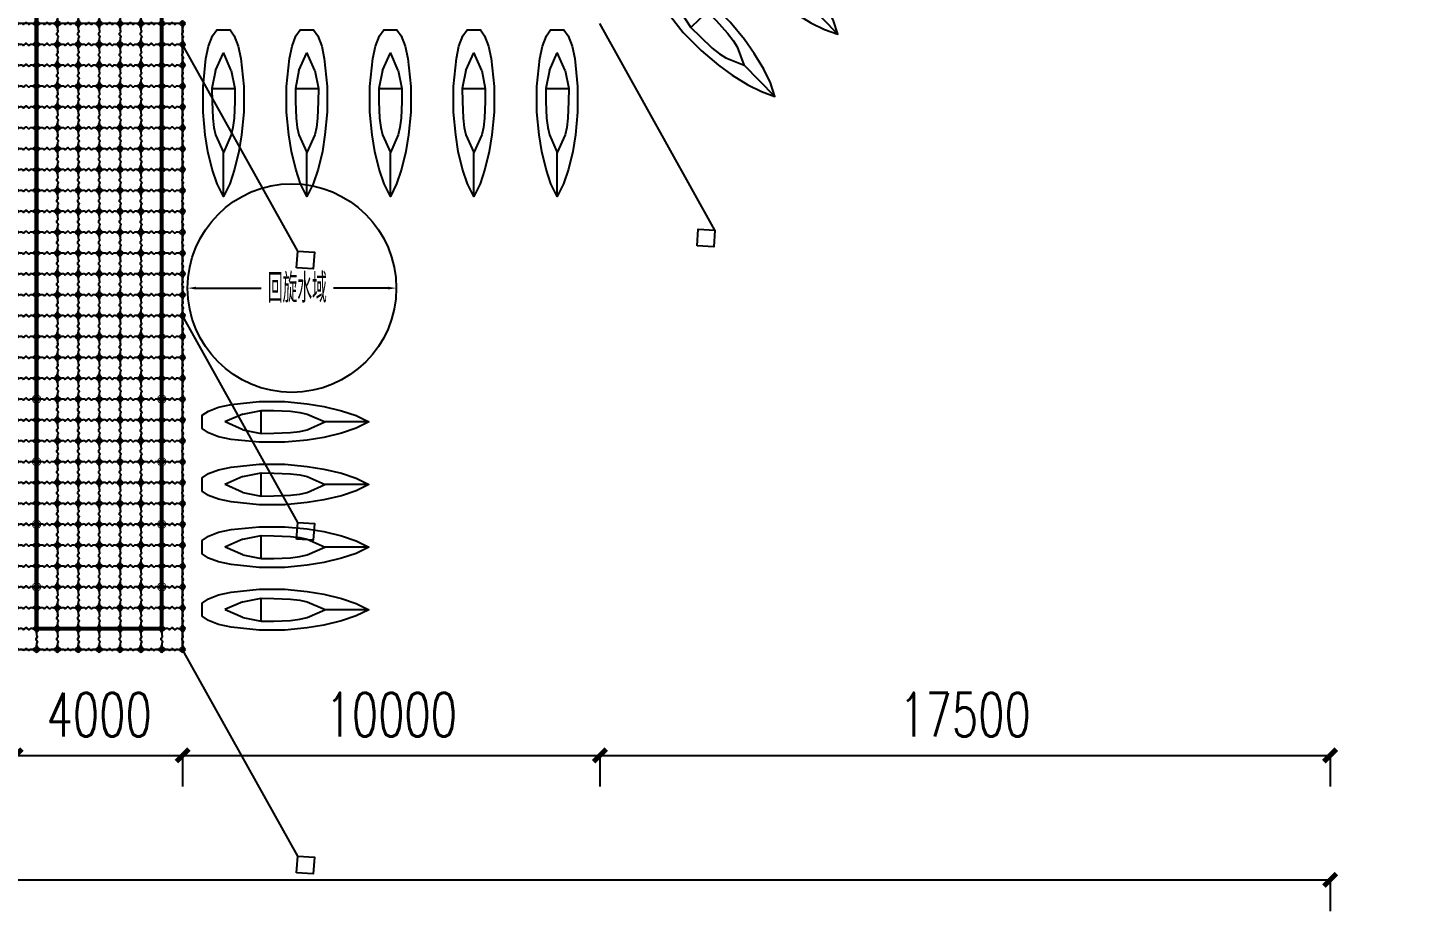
# Model space of a CAD drawing. Extents: x -2575501 to 16617496, y -2334620 to 1078419.
# Drawn here: x 13044722 to 13078088, y 350425 to 371591 of the extents above; entities that cross this region are included whole.
import ezdxf

# ---------------------------------------------------------------- set-up
doc = ezdxf.new("R2010")
doc.units = 0
doc.header["$LTSCALE"] = 10
doc.header["$MEASUREMENT"] = 0
for name, color, linetype in [('W-FLOAT_BOWL浮筒', 253, 'Continuous'), ('固定锚', 5, 'Continuous'), ('平面配景', 7, 'Continuous')]:
    doc.layers.add(name, color=color, linetype=linetype)
doc.styles.add('STANDARD_T3', font='simplex.shx', dxfattribs={"width": 0.7, "bigfont": 'gbcbig.shx'})
doc.dimstyles.new('W&&200', dxfattribs={"dimtxt": 700, "dimasz": 200, "dimexe": 500, "dimexo": 600, "dimgap": 200, "dimtad": 1, "dimdec": 0, "dimzin": 0, "dimdsep": 46, "dimtxsty": 'STANDARD_T3', "dimcen": 0.09, "dimclrd": 1, "dimclre": 1, "dimclrt": 7, "dimazin": 2, "dimtfac": 1, "dimtdec": 0, "dimtix": 1, "dimtmove": 2, "dimatfit": 3, "dimfxl": 100, "dimtolj": 1, "dimtzin": 0, "dimarcsym": 0})
doc.dimstyles.new('W__300', dxfattribs={"dimtxt": 1050, "dimasz": 300, "dimexe": 750, "dimexo": 900, "dimgap": 450, "dimtad": 1, "dimdec": 0, "dimzin": 0, "dimdsep": 46, "dimtxsty": 'STANDARD_T3', "dimblk": 'ARCHTICK', "dimcen": 0.09, "dimclrd": 1, "dimclre": 1, "dimclrt": 2, "dimadec": 0, "dimazin": 0, "dimtfac": 1, "dimtdec": 0, "dimtix": 1, "dimtmove": 2, "dimatfit": 3, "dimldrblk": 'ARCHTICK', "dimfxl": 1, "dimtolj": 1, "dimtzin": 0, "dimarcsym": 0})

# ---------------------------------------------------------------- blocks, each defined once
blk = doc.blocks.new('橙浮筒')
at = {"layer": 'W-FLOAT_BOWL浮筒', "color": 30}
for p, q in [((-549, 527), (-527, 549)), ((-549, 473), (-521, 445)), ((-500, 395), (-500, 351)), ((-484, 329), (-497, 345)), ((-445, 479), (-479, 445)), ((-473, 549), (-445, 521)), ((-351, 500), (-395, 500)), ((-329, 484), (-345, 497)), ((-307, 481), (-323, 481)), ((-301, 484), (-268, 513)), ((-239, 516), (-261, 516)), ((-199, 484), (-232, 513)), ((-193, 481), (-177, 481)), ((-171, 484), (-155, 497)), ((-105, 500), (-149, 500)), ((-27, 549), (-55, 521)), ((-55, 479), (-21, 445)), ((0, 395), (0, 351)), ((13, 333), (3, 345)), ((49, 473), (21, 445)), ((27, 549), (49, 527)), ((-549, 27), (-521, 55)), ((-516, 261), (-516, 239)), ((-484, 301), (-513, 268)), ((-484, 199), (-513, 232)), ((-500, 149), (-500, 105)), ((-484, 171), (-497, 155)), ((-481, 307), (-481, 323)), ((-481, 193), (-481, 177)), ((-479, 55), (-445, 21)), ((-351, 0), (-395, 0)), ((-297, -13), (-264, 16)), ((-242, 19), (-258, 19)), ((-203, -13), (-236, 16)), ((-105, 0), (-149, 0)), ((-21, 55), (-55, 21)), ((-19, 258), (-19, 242)), ((13, 297), (-16, 264)), ((13, 203), (-16, 236)), ((0, 149), (0, 105)), ((13, 167), (3, 155)), ((16, 304), (16, 326)), ((16, 196), (16, 174)), ((49, 27), (21, 55)), ((-527, -49), (-549, -27)), ((-473, -49), (-445, -21)), ((-333, -13), (-345, -3)), ((-304, -16), (-326, -16)), ((-196, -16), (-174, -16)), ((-167, -13), (-155, -3)), ((-27, -49), (-55, -21)), ((49, -27), (27, -49))]:
    blk.add_line(p, q, dxfattribs=at)
for centre, radius, start, end in [((-522, 500), 38, 135, 225), ((-524, 500), 7, 90, 270), ((-500, 522), 38, 45, 135), ((-500, 500), 25, 106.2602, 163.7398), ((-500, 500), 25, 196.2602, 253.7398), ((-570, 395), 70, 0, 45), ((-500, 524), 7, 0, 180), ((-500, 476), 7, 180, 0), ((-430, 395), 70, 135, 180), ((-490, 351), 10, 180, 222.2737), ((-500, 500), 25, 16.2602, 73.7398), ((-500, 500), 25, 286.2602, 343.7398), ((-476, 500), 7, 270, 90), ((-395, 570), 70, 225, 270), ((-395, 430), 70, 90, 135), ((-351, 490), 10, 47.7263, 90), ((-323, 491), 10, 227.7263, 270), ((-307, 491), 10, 270, 312.2737), ((-261, 506), 10, 90, 132.2737), ((-239, 506), 10, 47.7263, 90), ((-193, 491), 10, 227.7263, 270), ((-177, 491), 10, 270, 312.2737), ((-149, 490), 10, 90, 132.2737), ((-105, 570), 70, 270, 315), ((-105, 430), 70, 45, 90), ((-24, 500), 7, 90, 270), ((0, 522), 38, 45, 135), ((0, 500), 25, 106.2602, 163.7398), ((0, 500), 25, 196.2602, 253.7398), ((-70, 395), 70, 0, 45), ((0, 524), 7, 0, 180), ((0, 476), 7, 180, 0), ((70, 395), 70, 135, 180), ((10, 351), 10, 180, 222.2737), ((0, 500), 25, 16.2602, 73.7398), ((0, 500), 25, 286.2602, 343.7398), ((24, 500), 7, 270, 90), ((22, 500), 38, 315, 45), ((-522, 0), 38, 135, 225), ((-524, 0), 7, 90, 270), ((-500, 0), 25, 106.2602, 163.7398), ((-570, 105), 70, 315, 0), ((-506, 261), 10, 137.7263, 180), ((-506, 239), 10, 180, 222.2737), ((-500, 24), 7, 0, 180), ((-490, 149), 10, 137.7263, 180), ((-430, 105), 70, 180, 225), ((-500, 0), 25, 16.2602, 73.7398), ((-491, 323), 10, 0, 42.2737), ((-491, 307), 10, 317.7263, 0), ((-491, 193), 10, 0, 42.2737), ((-491, 177), 10, 317.7263, 0), ((-476, 0), 7, 270, 90), ((-395, 70), 70, 225, 270), ((-395, -70), 70, 90, 135), ((-351, -10), 10, 47.7263, 90), ((-258, 9), 10, 90, 132.2737), ((-242, 9), 10, 47.7263, 90), ((-149, -10), 10, 90, 132.2737), ((-105, 70), 70, 270, 315), ((-105, -70), 70, 45, 90), ((-24, 0), 7, 90, 270), ((0, 0), 25, 106.2602, 163.7398), ((-70, 105), 70, 315, 0), ((-9, 258), 10, 137.7263, 180), ((-9, 242), 10, 180, 222.2737), ((0, 24), 7, 0, 180), ((10, 149), 10, 137.7263, 180), ((70, 105), 70, 180, 225), ((0, 0), 25, 16.2602, 73.7398), ((6, 326), 10, 0, 42.2737), ((6, 304), 10, 317.7263, 0), ((6, 196), 10, 0, 42.2737), ((6, 174), 10, 317.7263, 0), ((24, 0), 7, 270, 90), ((22, 0), 38, 315, 45), ((-500, -22), 38, 225, 315), ((-500, 0), 25, 196.2602, 253.7398), ((-500, -24), 7, 180, 0), ((-500, 0), 25, 286.2602, 343.7398), ((-326, -6), 10, 227.7263, 270), ((-304, -6), 10, 270, 312.2737), ((-196, -6), 10, 227.7263, 270), ((-174, -6), 10, 270, 312.2737), ((0, -22), 38, 225, 315), ((0, 0), 25, 196.2602, 253.7398), ((0, -24), 7, 180, 0), ((0, 0), 25, 286.2602, 343.7398)]:
    blk.add_arc(centre, radius, start, end, dxfattribs=at)
blk = doc.blocks.new('*U606')
blk.add_blockref('橙浮筒', (250, -250))
blk = doc.blocks.new('*U607')
at = {"color": 0, "linetype": 'ByBlock', "lineweight": -2, "transparency": 16777216}
for p in [(0, 14500), (3500, 14500), (0, 14000), (3500, 14000), (0, 13500), (3500, 13500), (0, 13000), (3500, 13000), (0, 12500), (3500, 12500), (0, 12000), (3500, 12000), (0, 11500), (3500, 11500), (0, 11000), (3500, 11000), (0, 10500), (3500, 10500), (0, 10000), (3500, 10000), (0, 9500), (3500, 9500), (0, 9000), (3500, 9000), (0, 8500), (3500, 8500), (0, 8000), (3500, 8000), (0, 7500), (3500, 7500), (0, 7000), (3500, 7000), (0, 6500), (3500, 6500), (0, 6000), (3500, 6000), (0, 5500), (3500, 5500), (0, 5000), (3500, 5000), (0, 4500), (3500, 4500), (0, 4000), (3500, 4000), (0, 3500), (3500, 3500), (0, 3000), (3500, 3000), (0, 2500), (3500, 2500), (0, 2000), (3500, 2000), (0, 1500), (3500, 1500), (0, 1000), (3500, 1000), (0, 500), (3500, 500), (0, 0), (3500, 0)]:
    blk.add_blockref('*U606', p, dxfattribs=at)
blk = doc.blocks.new('*U602')
blk.add_blockref('橙浮筒', (250, -250))
blk = doc.blocks.new('*U603')
at = {"color": 0, "linetype": 'ByBlock', "lineweight": -2, "transparency": 16777216}
for p in [(0, 0), (500, 0), (1000, 0), (1500, 0), (2000, 0), (2500, 0)]:
    blk.add_blockref('*U602', p, dxfattribs=at)
blk = doc.blocks.new('蓝浮筒')
at = {"layer": 'W-FLOAT_BOWL浮筒', "color": 5}
for p, q in [((-549, 527), (-527, 549)), ((-549, 473), (-521, 445)), ((-500, 395), (-500, 351)), ((-484, 329), (-497, 345)), ((-445, 479), (-479, 445)), ((-473, 549), (-445, 521)), ((-351, 500), (-395, 500)), ((-329, 484), (-345, 497)), ((-307, 481), (-323, 481)), ((-301, 484), (-268, 513)), ((-239, 516), (-261, 516)), ((-199, 484), (-232, 513)), ((-193, 481), (-177, 481)), ((-171, 484), (-155, 497)), ((-105, 500), (-149, 500)), ((-27, 549), (-55, 521)), ((-55, 479), (-21, 445)), ((0, 395), (0, 351)), ((13, 333), (3, 345)), ((49, 473), (21, 445)), ((27, 549), (49, 527)), ((-549, 27), (-521, 55)), ((-516, 261), (-516, 239)), ((-484, 301), (-513, 268)), ((-484, 199), (-513, 232)), ((-500, 149), (-500, 105)), ((-484, 171), (-497, 155)), ((-481, 307), (-481, 323)), ((-481, 193), (-481, 177)), ((-479, 55), (-445, 21)), ((-351, 0), (-395, 0)), ((-297, -13), (-264, 16)), ((-242, 19), (-258, 19)), ((-203, -13), (-236, 16)), ((-105, 0), (-149, 0)), ((-21, 55), (-55, 21)), ((-19, 258), (-19, 242)), ((13, 297), (-16, 264)), ((13, 203), (-16, 236)), ((0, 149), (0, 105)), ((13, 167), (3, 155)), ((16, 304), (16, 326)), ((16, 196), (16, 174)), ((49, 27), (21, 55)), ((-527, -49), (-549, -27)), ((-473, -49), (-445, -21)), ((-333, -13), (-345, -3)), ((-304, -16), (-326, -16)), ((-196, -16), (-174, -16)), ((-167, -13), (-155, -3)), ((-27, -49), (-55, -21)), ((49, -27), (27, -49))]:
    blk.add_line(p, q, dxfattribs=at)
for centre, radius, start, end in [((-522, 500), 38, 135, 225), ((-524, 500), 7, 90, 270), ((-500, 522), 38, 45, 135), ((-500, 500), 25, 106.2602, 163.7398), ((-500, 500), 25, 196.2602, 253.7398), ((-570, 395), 70, 0, 45), ((-500, 524), 7, 0, 180), ((-500, 476), 7, 180, 0), ((-430, 395), 70, 135, 180), ((-490, 351), 10, 180, 222.2737), ((-500, 500), 25, 16.2602, 73.7398), ((-500, 500), 25, 286.2602, 343.7398), ((-476, 500), 7, 270, 90), ((-395, 570), 70, 225, 270), ((-395, 430), 70, 90, 135), ((-351, 490), 10, 47.7263, 90), ((-323, 491), 10, 227.7263, 270), ((-307, 491), 10, 270, 312.2737), ((-261, 506), 10, 90, 132.2737), ((-239, 506), 10, 47.7263, 90), ((-193, 491), 10, 227.7263, 270), ((-177, 491), 10, 270, 312.2737), ((-149, 490), 10, 90, 132.2737), ((-105, 570), 70, 270, 315), ((-105, 430), 70, 45, 90), ((-24, 500), 7, 90, 270), ((0, 522), 38, 45, 135), ((0, 500), 25, 106.2602, 163.7398), ((0, 500), 25, 196.2602, 253.7398), ((-70, 395), 70, 0, 45), ((0, 524), 7, 0, 180), ((0, 476), 7, 180, 0), ((70, 395), 70, 135, 180), ((10, 351), 10, 180, 222.2737), ((0, 500), 25, 16.2602, 73.7398), ((0, 500), 25, 286.2602, 343.7398), ((24, 500), 7, 270, 90), ((22, 500), 38, 315, 45), ((-522, 0), 38, 135, 225), ((-524, 0), 7, 90, 270), ((-500, 0), 25, 106.2602, 163.7398), ((-570, 105), 70, 315, 0), ((-506, 261), 10, 137.7263, 180), ((-506, 239), 10, 180, 222.2737), ((-500, 24), 7, 0, 180), ((-490, 149), 10, 137.7263, 180), ((-430, 105), 70, 180, 225), ((-500, 0), 25, 16.2602, 73.7398), ((-491, 323), 10, 0, 42.2737), ((-491, 307), 10, 317.7263, 0), ((-491, 193), 10, 0, 42.2737), ((-491, 177), 10, 317.7263, 0), ((-476, 0), 7, 270, 90), ((-395, 70), 70, 225, 270), ((-395, -70), 70, 90, 135), ((-351, -10), 10, 47.7263, 90), ((-258, 9), 10, 90, 132.2737), ((-242, 9), 10, 47.7263, 90), ((-149, -10), 10, 90, 132.2737), ((-105, 70), 70, 270, 315), ((-105, -70), 70, 45, 90), ((-24, 0), 7, 90, 270), ((0, 0), 25, 106.2602, 163.7398), ((-70, 105), 70, 315, 0), ((-9, 258), 10, 137.7263, 180), ((-9, 242), 10, 180, 222.2737), ((0, 24), 7, 0, 180), ((10, 149), 10, 137.7263, 180), ((70, 105), 70, 180, 225), ((0, 0), 25, 16.2602, 73.7398), ((6, 326), 10, 0, 42.2737), ((6, 304), 10, 317.7263, 0), ((6, 196), 10, 0, 42.2737), ((6, 174), 10, 317.7263, 0), ((24, 0), 7, 270, 90), ((22, 0), 38, 315, 45), ((-500, -22), 38, 225, 315), ((-500, 0), 25, 196.2602, 253.7398), ((-500, -24), 7, 180, 0), ((-500, 0), 25, 286.2602, 343.7398), ((-326, -6), 10, 227.7263, 270), ((-304, -6), 10, 270, 312.2737), ((-196, -6), 10, 227.7263, 270), ((-174, -6), 10, 270, 312.2737), ((0, -22), 38, 225, 315), ((0, 0), 25, 196.2602, 253.7398), ((0, -24), 7, 180, 0), ((0, 0), 25, 286.2602, 343.7398)]:
    blk.add_arc(centre, radius, start, end, dxfattribs=at)
blk = doc.blocks.new('*U604')
blk.add_blockref('蓝浮筒', (250, -250))
blk = doc.blocks.new('*U605')
at = {"color": 0, "linetype": 'ByBlock', "lineweight": -2, "transparency": 16777216}
for p in [(0, 14500), (500, 14500), (1000, 14500), (1500, 14500), (2000, 14500), (2500, 14500), (0, 14000), (500, 14000), (1000, 14000), (1500, 14000), (2000, 14000), (2500, 14000), (0, 13500), (500, 13500), (1000, 13500), (1500, 13500), (2000, 13500), (2500, 13500), (0, 13000), (500, 13000), (1000, 13000), (1500, 13000), (2000, 13000), (2500, 13000), (0, 12500), (500, 12500), (1000, 12500), (1500, 12500), (2000, 12500), (2500, 12500), (0, 12000), (500, 12000), (1000, 12000), (1500, 12000), (2000, 12000), (2500, 12000), (0, 11500), (500, 11500), (1000, 11500), (1500, 11500), (2000, 11500), (2500, 11500), (0, 11000), (500, 11000), (1000, 11000), (1500, 11000), (2000, 11000), (2500, 11000), (0, 10500), (500, 10500), (1000, 10500), (1500, 10500), (2000, 10500), (2500, 10500), (0, 10000), (500, 10000), (1000, 10000), (1500, 10000), (2000, 10000), (2500, 10000), (0, 9500), (500, 9500), (1000, 9500), (1500, 9500), (2000, 9500), (2500, 9500), (0, 9000), (500, 9000), (1000, 9000), (1500, 9000), (2000, 9000), (2500, 9000), (0, 8500), (500, 8500), (1000, 8500), (1500, 8500), (2000, 8500), (2500, 8500), (0, 8000), (500, 8000), (1000, 8000), (1500, 8000), (2000, 8000), (2500, 8000), (0, 7500), (500, 7500), (1000, 7500), (1500, 7500), (2000, 7500), (2500, 7500), (0, 7000), (500, 7000), (1000, 7000), (1500, 7000), (2000, 7000), (2500, 7000), (0, 6500), (500, 6500), (1000, 6500), (1500, 6500), (2000, 6500), (2500, 6500), (0, 6000), (500, 6000), (1000, 6000), (1500, 6000), (2000, 6000), (2500, 6000), (0, 5500), (500, 5500), (1000, 5500), (1500, 5500), (2000, 5500), (2500, 5500), (0, 5000), (500, 5000), (1000, 5000), (1500, 5000), (2000, 5000), (2500, 5000), (0, 4500), (500, 4500), (1000, 4500), (1500, 4500), (2000, 4500), (2500, 4500), (0, 4000), (500, 4000), (1000, 4000), (1500, 4000), (2000, 4000), (2500, 4000), (0, 3500), (500, 3500), (1000, 3500), (1500, 3500), (2000, 3500), (2500, 3500), (0, 3000), (500, 3000), (1000, 3000), (1500, 3000), (2000, 3000), (2500, 3000), (0, 2500), (500, 2500), (1000, 2500), (1500, 2500), (2000, 2500), (2500, 2500), (0, 2000), (500, 2000), (1000, 2000), (1500, 2000), (2000, 2000), (2500, 2000), (0, 1500), (500, 1500), (1000, 1500), (1500, 1500), (2000, 1500), (2500, 1500), (0, 1000), (500, 1000), (1000, 1000), (1500, 1000), (2000, 1000), (2500, 1000), (0, 500), (500, 500), (1000, 500), (1500, 500), (2000, 500), (2500, 500), (0, 0), (500, 0), (1000, 0), (1500, 0), (2000, 0), (2500, 0)]:
    blk.add_blockref('*U604', p, dxfattribs=at)
blk = doc.blocks.new('_ArchTick')
at = {"color": 0, "linetype": 'ByBlock', "const_width": 0.4}
blk.add_lwpolyline([(-0.5, -0.5), (0.5, 0.5)], dxfattribs=at)
blk = doc.blocks.new('*D617')
at = {"color": 1, "lineweight": -2, "transparency": 16777216}
for p, q in [((13044430, 354159), (13044430, 353408)), ((13044430, 354158), (13048430, 354158)), ((13048430, 354159), (13048430, 353408))]:
    blk.add_line(p, q, dxfattribs=at)
at = {"layer": 'Defpoints', "color": 0, "transparency": 16777216}
for p in [(13044430, 356694), (13048430, 356694), (13048430, 354158)]:
    blk.add_point(p, dxfattribs=at)
at = {"color": 1, "lineweight": -2, "transparency": 16777216, "xscale": 300, "yscale": 300, "zscale": 300, "rotation": 180}
blk.add_blockref('_ArchTick', (13044430, 354158), dxfattribs=at)
at = {"color": 1, "lineweight": -2, "transparency": 16777216, "xscale": 300, "yscale": 300, "zscale": 300}
blk.add_blockref('_ArchTick', (13048430, 354158), dxfattribs=at)
at = {"transparency": 16777216, "insert": (13046430, 355133), "char_height": 1050, "attachment_point": 5, "style": 'STANDARD_T3'}
blk.add_mtext('\\A1;4000', dxfattribs=at)
blk = doc.blocks.new('*D618')
at = {"color": 1, "lineweight": -2, "transparency": 16777216}
for p, q in [((13048430, 354159), (13048430, 353408)), ((13048430, 354158), (13058430, 354158)), ((13058430, 354159), (13058430, 353408))]:
    blk.add_line(p, q, dxfattribs=at)
at = {"layer": 'Defpoints', "color": 0, "transparency": 16777216}
for p in [(13058430, 371694), (13048430, 356694), (13058430, 354158)]:
    blk.add_point(p, dxfattribs=at)
at = {"color": 1, "lineweight": -2, "transparency": 16777216, "xscale": 300, "yscale": 300, "zscale": 300, "rotation": 180}
blk.add_blockref('_ArchTick', (13048430, 354158), dxfattribs=at)
at = {"color": 1, "lineweight": -2, "transparency": 16777216, "xscale": 300, "yscale": 300, "zscale": 300}
blk.add_blockref('_ArchTick', (13058430, 354158), dxfattribs=at)
at = {"transparency": 16777216, "insert": (13053430, 355133), "char_height": 1050, "attachment_point": 5, "style": 'STANDARD_T3'}
blk.add_mtext('\\A1;10000', dxfattribs=at)
blk = doc.blocks.new('*D619')
at = {"color": 1, "lineweight": -2, "transparency": 16777216}
for p, q in [((13058430, 354159), (13058430, 353408)), ((13058430, 354158), (13075930, 354158)), ((13075930, 354159), (13075930, 353408))]:
    blk.add_line(p, q, dxfattribs=at)
at = {"layer": 'Defpoints', "color": 0, "transparency": 16777216}
for p in [(13075930, 389372), (13058430, 371694), (13075930, 354158)]:
    blk.add_point(p, dxfattribs=at)
at = {"color": 1, "lineweight": -2, "transparency": 16777216, "xscale": 300, "yscale": 300, "zscale": 300, "rotation": 180}
blk.add_blockref('_ArchTick', (13058430, 354158), dxfattribs=at)
at = {"color": 1, "lineweight": -2, "transparency": 16777216, "xscale": 300, "yscale": 300, "zscale": 300}
blk.add_blockref('_ArchTick', (13075930, 354158), dxfattribs=at)
at = {"transparency": 16777216, "insert": (13067180, 355133), "char_height": 1050, "attachment_point": 5, "style": 'STANDARD_T3'}
blk.add_mtext('\\A1;17500', dxfattribs=at)
blk = doc.blocks.new('*D626')
at = {"color": 1, "lineweight": -2, "transparency": 16777216}
for p, q in [((12965930, 351176), (12965930, 350425)), ((12965930, 351175), (13075930, 351175)), ((13075930, 351176), (13075930, 350425))]:
    blk.add_line(p, q, dxfattribs=at)
at = {"layer": 'Defpoints', "color": 0, "transparency": 16777216}
for p in [(12965930, 389372), (13075930, 389372), (13075930, 351175)]:
    blk.add_point(p, dxfattribs=at)
at = {"color": 1, "lineweight": -2, "transparency": 16777216, "xscale": 300, "yscale": 300, "zscale": 300, "rotation": 180}
blk.add_blockref('_ArchTick', (12965930, 351175), dxfattribs=at)
at = {"color": 1, "lineweight": -2, "transparency": 16777216, "xscale": 300, "yscale": 300, "zscale": 300}
blk.add_blockref('_ArchTick', (13075930, 351175), dxfattribs=at)
at = {"transparency": 16777216, "insert": (13020930, 352150), "char_height": 1050, "attachment_point": 5, "style": 'STANDARD_T3'}
blk.add_mtext('\\A1;110000', dxfattribs=at)
blk = doc.blocks.new('*U656')
at = {"color": 5, "const_width": 20, "elevation": 0}
blk.add_lwpolyline([(100, 0, 1), (-100, 0, 1)], format="xyb", close=True, dxfattribs=at)
blk = doc.blocks.new('*U657')
at = {"color": 0, "linetype": 'ByBlock', "lineweight": -2, "transparency": 16777216}
for p in [(0, 0), (1500, 0), (3000, 0), (4500, 0)]:
    blk.add_blockref('*U656', p, dxfattribs=at)
blk = doc.blocks.new('*D659')
at = {"color": 1, "lineweight": -2, "transparency": 16777216}
for p, q in [((13048750, 365354), (13050315, 365354)), ((13053350, 365354), (13052045, 365354))]:
    blk.add_line(p, q, dxfattribs=at)
at = {"color": 1, "transparency": 16777216}
for points in [[(13048750, 365388), (13048750, 365321), (13048550, 365354)], [(13053350, 365388), (13053350, 365321), (13053550, 365354)]]:
    blk.add_solid(points, dxfattribs=at)
at = {"layer": 'Defpoints', "color": 0, "transparency": 16777216}
for p in [(13048550, 365354), (13053550, 365354)]:
    blk.add_point(p, dxfattribs=at)
at = {"color": 7, "transparency": 16777216, "insert": (13051180, 365354), "char_height": 700, "attachment_point": 5, "style": 'STANDARD_T3'}
blk.add_mtext('\\A1;回旋水域', dxfattribs=at)
blk = doc.blocks.new('*U654')
at = {"color": 5, "const_width": 20, "elevation": 0}
blk.add_lwpolyline([(100, 0, 1), (-100, 0, 1)], format="xyb", close=True, dxfattribs=at)
blk = doc.blocks.new('*U655')
at = {"color": 0, "linetype": 'ByBlock', "lineweight": -2, "transparency": 16777216}
for p in [(0, 0), (1500, 0), (3000, 0), (4500, 0)]:
    blk.add_blockref('*U654', p, dxfattribs=at)
blk = doc.blocks.new('渔船')
at = {"layer": '平面配景'}
for p, q in [((-810, -178), (-1241, 10)), ((-810, 200), (-1237, 11)), ((-810, 200), (-378, 287)), ((-378, 287), (-378, -265)), ((-378, 287), (-70, 283)), ((-70, 283), (332, 268)), ((332, 268), (553, 240)), ((553, 240), (727, 200)), ((727, 200), (1154, 11)), ((727, -178), (1157, 10)), ((2210, 11), (1156, 11)), ((-810, -178), (-378, -265)), ((-378, -265), (-70, -261)), ((-70, -261), (332, -245)), ((332, -245), (553, -218)), ((553, -218), (727, -178))]:
    blk.add_line(p, q, dxfattribs=at)
blk.add_lwpolyline([(190, -478), (727, -423), (1129, -360), (1555, -257), (1902, -139), (2210, 11), (1902, 161), (1555, 279), (1129, 382), (727, 445), (190, 500), (-425, 500), (-1096, 429), (-1396, 366), (-1640, 272), (-1790, 169), (-1790, -147), (-1640, -249), (-1396, -344), (-1096, -407), (-425, -478)], close=True, dxfattribs=at)
blk = doc.blocks.new('*U652')
at = {"rotation": 180}
blk.add_blockref('渔船', (210, 11), dxfattribs=at)
blk = doc.blocks.new('*U653')
at = {"color": 0, "linetype": 'ByBlock', "lineweight": -2, "transparency": 16777216}
for p in [(0, 0), (0, -1500), (0, -3000), (0, -4500)]:
    blk.add_blockref('*U652', p, dxfattribs=at)
blk = doc.blocks.new('*U666')
at = {"rotation": 180}
blk.add_blockref('渔船', (210, 11), dxfattribs=at)
blk = doc.blocks.new('*U667')
at = {"color": 0, "linetype": 'ByBlock', "lineweight": -2, "transparency": 16777216}
for p in [(0, 0), (0, -2121), (0, -4242), (0, -6363), (0, -8484), (0, -10605), (0, -12726), (0, -14847), (0, -16968), (0, -19089), (0, -21210)]:
    blk.add_blockref('*U666', p, dxfattribs=at)
blk = doc.blocks.new('*U662')
at = {"rotation": 270}
blk.add_blockref('渔船', (-11, 210), dxfattribs=at)
blk = doc.blocks.new('*U663')
at = {"color": 0, "linetype": 'ByBlock', "lineweight": -2, "transparency": 16777216}
for p in [(0, 0), (2000, 0), (4000, 0), (6000, 0), (8000, 0)]:
    blk.add_blockref('*U662', p, dxfattribs=at)

msp = doc.modelspace()

# ---------------------------------------------------------------- linework, layer by layer
at = {"color": 6, "const_width": 100}
msp.add_lwpolyline([(12985430.4, 397694.2), (12973430.4, 385694.2), (12966430.4, 392694.2), (12966430.4, 389194.2), (12983430.4, 372194.2), (12993930.4, 372194.2), (12993930.4, 357194.2), (12996930.4, 357194.2), (12996930.4, 372194.2), (13044930.4, 372194.2), (13044930.4, 357194.2), (13047930.4, 357194.2), (13047930.4, 372194.2), (13058430.4, 372194.2), (13075430.4, 389194.2), (13075430.4, 392694.2), (13068180.3, 385444.1), (13054430.4, 399194.2)], dxfattribs=at)
msp.add_lwpolyline([(13044430.4, 356694.2), (13048430.4, 356694.2), (13048430.4, 371694.2), (13044430.4, 371694.2)], close=True)
at = {"color": 4}
msp.add_circle((13051050.5, 365354.3), 2500, dxfattribs=at)
at = {"layer": '固定锚'}
for points in [[(13061188.5, 366739.9), (13058430.4, 371694.2)], [(13051188.5, 366239.9), (13048430.4, 371194.2)], [(13051188.5, 359739.9), (13048430.4, 364694.2)], [(13051188.5, 351739.9), (13048430.4, 356694.2)]]:
    msp.add_lwpolyline(points, dxfattribs=at)
for points in [[(13060764.4, 366365.5), (13060789.2, 366764.8), (13061188.5, 366739.9), (13061163.6, 366340.7)], [(13051163.6, 365840.7), (13051188.5, 366239.9), (13051587.7, 366215), (13051562.8, 365815.8)], [(13051163.6, 359340.7), (13051188.5, 359739.9), (13051587.7, 359715), (13051562.8, 359315.8)], [(13051163.6, 351340.7), (13051188.5, 351739.9), (13051587.7, 351715), (13051562.8, 351315.8)]]:
    msp.add_lwpolyline(points, close=True, dxfattribs=at)

# ---------------------------------------------------------------- block references
for name, p, rotation in [('*U667', (13061221.6, 371373.3), 134.5516957989555), ('*U655', (13047931.6, 362694.2, 0), 270)]:
    msp.add_blockref(name, p, dxfattribs=dict(rotation=rotation))
for name, p in [('*U605', (13045180.4, 357444.2)), ('*U607', (13044680.4, 356944.2)), ('*U603', (13045180.4, 356944.2))]:
    msp.add_blockref(name, p)
at = {"xscale": -1}
for name, p in [('*U663', (13057408.6, 369547.1)), ('*U653', (13050897.1, 362148.2))]:
    msp.add_blockref(name, p, dxfattribs=at)
at = {"xscale": -1, "rotation": 90}
msp.add_blockref('*U657', (13044930.4, 362694.2, 0), dxfattribs=at)

# ---------------------------------------------------------------- dimensions: what is measured, and where the dimension line sits
dim = msp.add_aligned_dim(p1=(12965930.4, 389371.9), p2=(13075930.4, 389371.9), distance=-38196.9, dimstyle='W__300', override={"dimclrt": 256, "dimfxlon": 1})
dim.commit()
dim.dimension.update_dxf_attribs({"geometry": '*D626', "text_midpoint": (13020930.4, 352150)})
for base, p1, p2, picture, middle in [((13075930.4, 354157.9), (13058430.4, 371694.2), (13075930.4, 389371.9), '*D619', (13067180.4, 355132.9)), ((13058430.4, 354157.9), (13048430.4, 356694.2), (13058430.4, 371694.2), '*D618', (13053430.4, 355132.9)), ((13048430.4, 354157.9), (13044430.4, 356694.2), (13048430.4, 356694.2), '*D617', (13046430.4, 355132.9))]:
    dim = msp.add_linear_dim(base=base, p1=p1, p2=p2, dimstyle='W__300', override={"dimclrt": 256, "dimfxlon": 1})
    dim.commit()
    dim.dimension.update_dxf_attribs({"geometry": picture, "text_midpoint": middle})
dim = msp.add_diameter_dim_2p(p1=(13048550.5, 365354.3), p2=(13053550.5, 365354.3), text='回旋水域', dimstyle='W&&200')
dim.commit()
dim.dimension.update_dxf_attribs({"geometry": '*D659', "text_midpoint": (13051179.9, 365354.3), "dimtype": 163})

doc.saveas('drawing.dxf')
